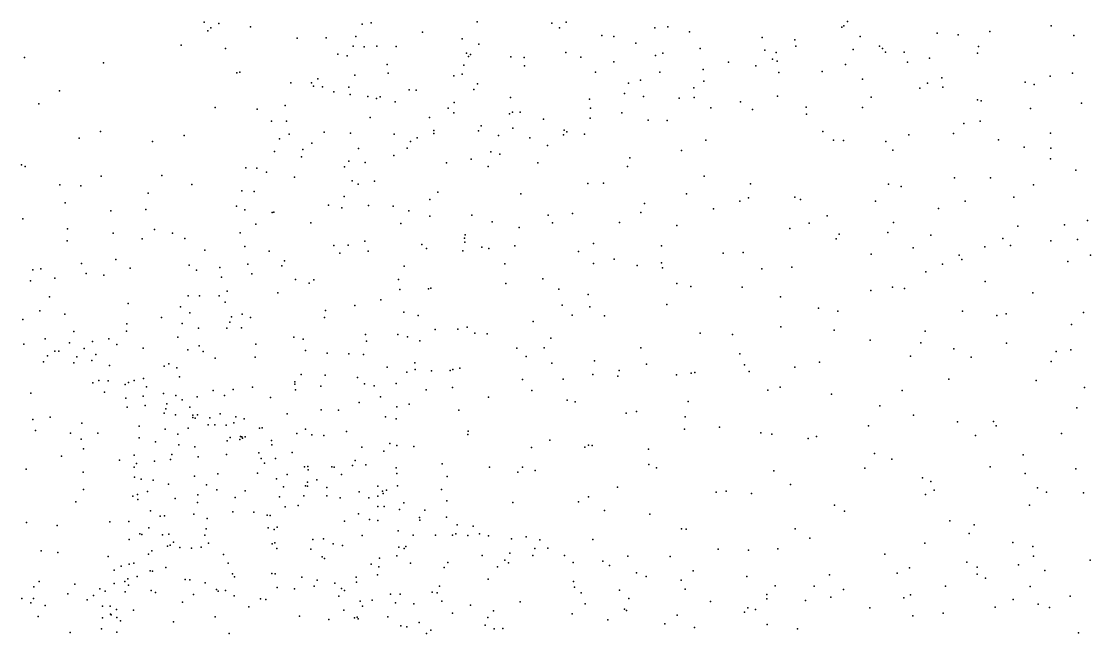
# Model space of a CAD drawing. Header units: metres. Extents: x -24.3 to 24.3, y -27.7 to 27.7.
# Drawn here: x -13.43 to -8.901, y -12.967 to -10.374 of the extents above; entities that cross this region are included whole.
import ezdxf

# ---------------------------------------------------------------- set-up
doc = ezdxf.new("R2010")
doc.units = ezdxf.units.M

msp = doc.modelspace()

# ---------------------------------------------------------------- linework, layer by layer
for p in [(-12.6559, -10.3771, 17.4939), (-12.6407, -10.4134, -4.5796), (-12.6278, -10.4015, 17.2386), (-12.593, -10.3827, 17.8376), (-12.4601, -10.3972, 16.6473), (-11.9871, -10.3858, -12.5747), (-11.9489, -10.3795, -13.9703), (-11.4994, -10.3759, 18.5905), (-11.1824, -10.3814, 13.7749), (-11.1512, -10.4013, -10.2329), (-11.1217, -10.3778, -15.5209), (-10.747, -10.4005, -2.1831), (-10.6916, -10.3973, 14.0892), (-9.9553, -10.3985, 16.33), (-9.9461, -10.3929, 15.9715), (-9.9311, -10.3738, -15.8181), (-9.3272, -10.4165, 17.4284), (-9.0679, -10.3923, -3.6781), (-12.2623, -10.4443, -4.3348), (-12.1389, -10.4434, 13.6189), (-12.014, -10.4379, -13.426), (-11.7306, -10.419, 16.364), (-11.5624, -10.4478, -2.9953), (-10.9708, -10.4337, -2.0683), (-10.9199, -10.4375, 16.4031), (-10.6, -10.4184, 16.4819), (-10.2924, -10.4427, 16.5152), (-10.1534, -10.4514, 18.0727), (-9.8766, -10.4373, 15.3711), (-9.5509, -10.4233, 17.5547), (-9.4622, -10.4305, -3.3076), (-8.9723, -10.4331, 17.4735), (-12.7533, -10.4747, 13.6371), (-12.5647, -10.4884, 16.9914), (-12.025, -10.4782, -11.9685), (-11.9784, -10.4821, -4.0938), (-11.9243, -10.479, -11.5652), (-11.8427, -10.4808, 18.4634), (-11.4918, -10.4698, 16.384), (-11.124, -10.5052, 18.5503), (-10.8277, -10.4662, -15.7555), (-10.5547, -10.4881, -2.3481), (-10.2811, -10.4952, 16.7786), (-10.2322, -10.5055, -15.8335), (-10.1493, -10.4786, 14.6528), (-9.9063, -10.4923, -9.0349), (-9.7946, -10.4788, 17.5952), (-9.7819, -10.4888, 16.1867), (-9.7692, -10.5035, 15.6054), (-9.6906, -10.5045, 17.3186), (-9.3756, -10.4806, -15.8416), (-13.4175, -10.5272, 13.8896), (-13.0826, -10.5488, -4.9124), (-12.0892, -10.5124, -12.9384), (-12.0499, -10.5193, -13.787), (-11.5441, -10.5083, -10.674), (-11.5361, -10.523, -3.2481), (-11.5275, -10.5136, -2.2464), (-11.3571, -10.5244, -10.393), (-11.3008, -10.5267, -2.0836), (-11.0601, -10.5251, -10.0028), (-10.9201, -10.5445, 18.3682), (-10.7445, -10.5184, 16.6676), (-10.7133, -10.5089, 18.3067), (-10.4353, -10.5466, 14.2449), (-10.2486, -10.534, 16.9919), (-10.228, -10.5419, -9.2261), (-9.6768, -10.5471, 16.5681), (-9.5826, -10.529, 17.1221), (-9.3802, -10.5087, 17.2056), (-12.5179, -10.5924, 17.2451), (-12.5045, -10.5894, 17.8335), (-11.8801, -10.556, -14.5867), (-11.8768, -10.5937, 16.5566), (-11.5628, -10.5978, 18.431), (-11.5552, -10.5594, -2.6663), (-11.2982, -10.5626, 13.6981), (-10.9987, -10.5891, 16.6748), (-10.7249, -10.5889, -9.6355), (-10.5421, -10.577, 17.0054), (-10.3184, -10.5622, -2.6039), (-10.2218, -10.5907, 17.5999), (-10.0374, -10.5865, 17.2513), (-9.939, -10.557, 14.8679), (-8.9776, -10.5933, 17.2072), (-12.2886, -10.634, 16.8091), (-12.2013, -10.6342, -12.456), (-12.1743, -10.6175, -12.7358), (-12.0171, -10.6009, -14.2634), (-11.5984, -10.6048, -15.2067), (-11.4984, -10.6387, 16.5658), (-10.8583, -10.6356, 18.1744), (-10.808, -10.6228, 16.9232), (-10.539, -10.6268, 17.9997), (-9.8674, -10.6186, -2.9829), (-9.5921, -10.6355, 15.856), (-9.5308, -10.6123, 16.8841), (-9.1784, -10.6318, -15.8801), (-9.1406, -10.6412, 17.044), (-9.0724, -10.6061, -3.7768), (-13.2682, -10.6686, 13.7491), (-12.1925, -10.6476, -12.0473), (-12.1539, -10.6512, -13.4628), (-12.1069, -10.6728, -11.6507), (-12.0434, -10.6518, 16.6932), (-12.0367, -10.6836, 13.5473), (-11.7867, -10.6633, -10.9504), (-11.7584, -10.6655, -3.8994), (-11.5135, -10.662, -10.4941), (-10.8751, -10.6796, -2.2759), (-10.5809, -10.6555, 17.205), (-9.6241, -10.6569, -8.6423), (-9.5265, -10.6523, -3.3328), (-13.3556, -10.7235, -5.1813), (-12.3128, -10.7306, 17.9688), (-11.9631, -10.692, -4.1766), (-11.9253, -10.701, 18.3078), (-11.9097, -10.6932, -11.1571), (-11.8461, -10.7152, -14.8338), (-11.5961, -10.7179, -3.6264), (-11.3582, -10.6967, 18.2892), (-11.0239, -10.7034, 16.9839), (-10.7949, -10.6919, 17.1373), (-10.6443, -10.6985, 17.6658), (-10.5803, -10.6965, 17.4455), (-10.3832, -10.7152, -15.8782), (-10.2267, -10.6911, 14.3798), (-9.8302, -10.6943, -8.7308), (-9.3795, -10.7055, 16.3053), (-9.3638, -10.7108, 16.59), (-8.9398, -10.7203, 16.9763), (-12.6093, -10.7386, -4.7193), (-12.4317, -10.7458, 17.5792), (-11.6215, -10.7411, -2.148), (-11.5984, -10.7611, 16.7926), (-11.3624, -10.7657, -10.1843), (-11.3497, -10.7579, -15.5441), (-11.3174, -10.7585, 16.9239), (-11.0199, -10.7415, -15.7329), (-10.8868, -10.7618, 17.7301), (-10.5098, -10.7398, -9.2282), (-10.3328, -10.7469, -9.0223), (-10.1056, -10.7372, -8.8711), (-10.1049, -10.7662, -15.9173), (-9.8665, -10.738, -15.9148), (-9.1553, -10.743, -8.1732), (-12.3707, -10.7969, -4.5913), (-12.3067, -10.7962, 17.4003), (-11.9521, -10.7815, 16.854), (-11.7013, -10.7813, -2.3615), (-11.4823, -10.8156, -3.1584), (-11.2183, -10.7884, 13.6921), (-11.0213, -10.7843, 17.956), (-10.7749, -10.7924, -15.8432), (-10.6938, -10.793, 14.0297), (-9.4382, -10.8064, -15.9292), (-9.3693, -10.7959, -3.5598), (-13.1859, -10.8688, -5.1694), (-13.0948, -10.8396, 13.6001), (-12.7411, -10.857, 13.4847), (-12.2954, -10.8521, -13.2594), (-12.1473, -10.8431, -14.1559), (-12.0357, -10.8469, 17.0768), (-11.8506, -10.8511, -10.8573), (-11.7541, -10.8671, 16.9718), (-11.6828, -10.8357, -10.5867), (-11.6822, -10.848, 17.9997), (-11.4937, -10.8379, -2.7082), (-11.4092, -10.8568, 17.1205), (-11.3488, -10.8259, 18.0829), (-11.2768, -10.8674, -9.9812), (-11.1336, -10.8549, 17.4256), (-11.1302, -10.8339, 17.6894), (-11.1202, -10.8419, -2.2305), (-11.0441, -10.8518, -9.7408), (-10.0347, -10.8401, 14.6119), (-9.6703, -10.8538, -8.3507), (-9.4818, -10.8483, -8.1905), (-9.0708, -10.8472, 16.4099), (-12.8747, -10.8831, -4.9641), (-12.3369, -10.8719, -12.7664), (-12.2003, -10.8895, -11.52), (-12.0016, -10.9124, 17.396), (-11.7965, -10.911, -2.1724), (-11.7817, -10.8824, -15.0877), (-11.2018, -10.8999, -15.6728), (-10.5304, -10.8762, -15.904), (-9.9894, -10.8765, -2.9874), (-9.9474, -10.8779, -8.5594), (-9.7685, -10.8828, -3.1943), (-9.2917, -10.8757, 15.9459), (-9.1828, -10.9069, -3.8226), (-9.07, -10.9101, -7.7533), (-12.3575, -10.9246, -12.9972), (-12.2434, -10.9472, -13.8771), (-12.2382, -10.9164, 13.4334), (-11.852, -10.942, 17.5923), (-11.5243, -10.9576, -3.5497), (-11.4409, -10.9264, 17.631), (-11.403, -10.9364, 13.5994), (-10.8532, -10.9515, 13.9037), (-10.6343, -10.9213, -2.585), (-9.739, -10.9188, 14.9244), (-9.0707, -10.9562, 16.1799), (-13.43, -10.9816, -1.7799), (-13.4144, -10.9887, -1.3196), (-12.4787, -10.9946, -1.6918), (-12.4321, -10.9949, -12.4946), (-12.0614, -10.9902, -14.5727), (-12.0432, -10.9661, -1.6532), (-11.9732, -10.971, 13.4582), (-11.6289, -10.9735, -3.8343), (-11.4534, -10.9881, -2.8678), (-11.2428, -10.9723, -2.4736), (-10.8625, -10.9888, -9.3751), (-8.9635, -11.0037, -7.4797), (-13.0917, -11.0288, -1.3646), (-12.835, -11.0267, -1.5417), (-12.391, -11.013, -1.4505), (-12.2729, -11.0332, -1.9543), (-12.0287, -11.0491, -2.0923), (-11.9337, -11.0512, -14.9503), (-10.5384, -11.0289, -8.8167), (-9.4777, -11.0365, -7.8759), (-9.3252, -11.0361, 15.5716), (-13.2677, -11.0656, -0.9843), (-13.1775, -11.0699, 13.5359), (-12.7078, -11.0642, -1.8742), (-12.4959, -11.0911, -4.8108), (-12.4442, -11.0948, -13.1244), (-12.003, -11.0632, -4.3943), (-11.6665, -11.0965, 13.4344), (-11.0306, -11.0608, -2.5122), (-10.9637, -11.0591, -15.83), (-10.341, -11.062, -2.8139), (-9.7568, -11.0629, -8.0826), (-9.7027, -11.0729, -16.0027), (-9.1432, -11.0662, -15.9297), (-12.8926, -11.1008, -5.0831), (-12.0626, -11.115, -10.9663), (-11.6994, -11.128, -4.0298), (-11.3145, -11.1048, -9.8185), (-10.6126, -11.1037, -15.9307), (-10.3863, -11.1356, -8.5228), (-10.3504, -11.1212, -15.9825), (-10.1532, -11.1184, -8.3466), (-10.1301, -11.1286, 14.352), (-9.8119, -11.1351, 14.6835), (-9.4316, -11.135, -3.6484), (-9.2264, -11.1185, -7.4961), (-13.2443, -11.143, -2.0308), (-13.0517, -11.1768, -5.2288), (-12.9029, -11.1705, -1.1016), (-12.5187, -11.1571, -12.8064), (-12.4832, -11.1726, 13.2875), (-12.3677, -11.1836, -13.7627), (-12.3602, -11.1816, -1.2512), (-12.1291, -11.1516, -4.5715), (-12.0719, -11.1636, -1.3808), (-11.9595, -11.1538, -10.7188), (-11.8558, -11.1559, -4.2451), (-11.7887, -11.1763, -2.3065), (-10.8067, -11.1839, -8.9826), (-10.7912, -11.1448, -2.7209), (-10.4977, -11.1675, 14.0859), (-9.5458, -11.167, 14.9151), (-13.4232, -11.2104, -5.5203), (-12.2041, -11.2276, 13.3147), (-11.8224, -11.2302, -10.4417), (-11.6994, -11.1995, -15.3325), (-11.5213, -11.1948, -2.4586), (-11.4356, -11.2227, -3.4052), (-11.1982, -11.1951, -2.6832), (-11.1804, -11.2272, -9.4872), (-11.0956, -11.1873, 13.6693), (-10.8963, -11.2261, 13.7796), (-10.0927, -11.228, -3.0516), (-10.0163, -11.1969, -16.0387), (-9.7356, -11.2254, -7.7471), (-8.9141, -11.2165, -4.2836), (-13.2344, -11.2523, -0.6536), (-13.0419, -11.2702, -2.1196), (-12.866, -11.255, 13.3682), (-12.7903, -11.2709, -2.0684), (-12.5037, -11.2688, -1.1001), (-12.4362, -11.233, -11.8161), (-11.3216, -11.2471, -3.1953), (-10.653, -11.2379, 13.9365), (-10.1744, -11.2506, -8.1194), (-9.9653, -11.2749, 14.3973), (-9.7593, -11.268, -3.3578), (-9.2091, -11.241, -7.2554), (-9.0108, -11.2358, 15.6909), (-13.2365, -11.3036, 13.4631), (-12.9182, -11.2953, -0.851), (-12.7375, -11.2939, -0.9988), (-12.1069, -11.3225, -10.8117), (-12.0453, -11.322, -14.8588), (-11.9752, -11.3043, 13.3243), (-11.7344, -11.3192, -1.5662), (-11.5532, -11.2913, -9.9967), (-11.5512, -11.3084, -15.5021), (-11.55, -11.2782, -2.2165), (-11.0065, -11.3151, -9.093), (-9.9789, -11.2949, -7.8243), (-9.5776, -11.2797, -7.4657), (-9.2728, -11.2929, -3.8906), (-9.0699, -11.3032, -4.1367), (-8.9563, -11.2978, -7.0641), (-12.6536, -11.3434, -12.556), (-12.4841, -11.3276, -13.4681), (-12.3804, -11.3468, -11.4016), (-12.0807, -11.3559, -1.1933), (-11.9606, -11.3469, -4.4663), (-11.7135, -11.3362, -10.1901), (-11.5605, -11.3458, -3.9128), (-11.4802, -11.33, -3.628), (-11.4499, -11.3353, -9.7544), (-11.3394, -11.3246, -15.6595), (-11.0701, -11.348, -15.8368), (-10.7186, -11.3239, -8.6379), (-10.4573, -11.3561, -8.1516), (-10.3725, -11.353, 14.0536), (-9.8297, -11.3592, -7.5281), (-9.6527, -11.3336, 14.626), (-9.457, -11.3643, -7.2255), (-9.3482, -11.328, 14.967), (-9.2405, -11.3236, -15.9508), (-8.9008, -11.3634, -15.9079), (-13.1749, -11.3996, -5.4665), (-13.0304, -11.3828, -0.5634), (-12.7192, -11.4065, -2.2516), (-12.4703, -11.4014, 13.1981), (-12.3266, -11.4092, -0.9798), (-12.3158, -11.3874, -4.8326), (-11.808, -11.411, -4.2971), (-11.3828, -11.4003, 13.4576), (-11.0059, -11.3996, -2.8564), (-10.9196, -11.3812, -8.864), (-10.8212, -11.4079, -15.9482), (-10.7181, -11.3959, 13.793), (-9.5284, -11.4022, -15.9888), (-9.4459, -11.3827, 14.7793), (-8.9972, -11.3915, 15.3989), (-13.3818, -11.4265, -5.6599), (-13.3477, -11.4224, -2.3456), (-13.1555, -11.4411, -0.2708), (-13.081, -11.4491, 13.3587), (-12.9697, -11.4185, -5.3115), (-12.6888, -11.4282, 13.2463), (-12.5889, -11.4168, -12.0804), (-12.5819, -11.4572, -13.2384), (-12.4536, -11.4433, -13.9169), (-10.7141, -11.4171, -8.3072), (-10.2937, -11.4221, -7.8372), (-10.1662, -11.4148, 14.1541), (-9.5985, -11.434, -3.5479), (-13.3909, -11.4732, 13.4309), (-13.2882, -11.4617, -0.064), (-12.2691, -11.4666, -2.2977), (-12.211, -11.4821, 13.2115), (-12.1905, -11.469, -14.5811), (-11.8319, -11.4677, -1.3702), (-11.3772, -11.4836, -9.4194), (-11.2208, -11.4636, -9.2079), (-10.654, -11.4841, -2.9581), (-10.5947, -11.496, -15.9953), (-10.3765, -11.4993, -2.9972), (-9.7397, -11.5001, -15.9974), (-9.3472, -11.4754, -7.0374), (-13.3104, -11.5405, 0.3274), (-12.7241, -11.536, -12.6323), (-12.6753, -11.5368, -12.9057), (-12.592, -11.5366, -0.6749), (-12.5582, -11.5162, -11.7749), (-12.3439, -11.523, -14.2458), (-11.8276, -11.5099, -2.3054), (-11.7051, -11.506, -1.7298), (-11.696, -11.5043, -2.0951), (-11.1534, -11.5074, 13.5213), (-11.0288, -11.5303, -8.6932), (-10.2142, -11.541, -7.4825), (-9.832, -11.5139, -3.3906), (-9.6891, -11.5058, 14.4715), (-9.1451, -11.5241, 14.9808), (-12.9779, -11.5689, -0.1563), (-12.7558, -11.5823, -0.3819), (-12.5666, -11.5635, -13.5724), (-12.0172, -11.5778, -10.4181), (-11.9071, -11.553, 13.2366), (-11.1399, -11.5761, -15.8014), (-11.0217, -11.5829, -8.3236), (-10.6965, -11.5733, -7.9), (-10.054, -11.5882, -3.2509), (-13.4235, -11.6359, 1.958), (-13.3518, -11.5998, 1.1406), (-13.2463, -11.6141, 0.5539), (-12.8358, -11.6279, -2.3292), (-12.7158, -11.6086, -12.2312), (-12.5405, -11.6255, -13.81), (-12.495, -11.6138, 13.1146), (-12.4592, -11.6276, -5.0563), (-12.1457, -11.6275, -14.7336), (-12.1414, -11.598, -0.8922), (-11.8099, -11.6049, -15.2101), (-11.7491, -11.6194, -1.5209), (-11.0972, -11.6188, -3.189), (-10.9604, -11.6211, -15.9331), (-9.9711, -11.6009, -16.0076), (-9.4435, -11.6012, -3.7887), (-9.2987, -11.6195, -6.8389), (-9.2591, -11.6131, -4.0132), (-8.9309, -11.6075, 15.0373), (-12.9839, -11.6553, -5.5139), (-12.7491, -11.6532, -5.3173), (-12.6796, -11.6735, -11.964), (-12.5598, -11.6738, -11.4893), (-12.5468, -11.6478, -2.3134), (-12.4977, -11.6712, -0.4593), (-11.6772, -11.6794, -15.3685), (-11.5815, -11.677, 13.2231), (-11.541, -11.6694, -9.403), (-11.2622, -11.6452, -8.8648), (-10.2124, -11.6672, -7.2228), (-9.9864, -11.6813, -7.0963), (-8.9823, -11.6582, -6.6404), (-13.3298, -11.7189, 4.627), (-13.2079, -11.6872, -5.7253), (-13.1282, -11.7295, 0.8965), (-13.0589, -11.7186, 0.4132), (-12.9843, -11.6859, 0.1168), (-12.7671, -11.7106, -0.0748), (-12.2754, -11.7107, -10.6907), (-12.2359, -11.7202, -0.6564), (-11.9726, -11.6996, -1.0207), (-11.9675, -11.7287, -2.2987), (-11.8358, -11.7003, -9.8812), (-11.7943, -11.7104, -1.2757), (-11.7425, -11.727, -1.7237), (-11.5098, -11.6941, -3.9757), (-11.4574, -11.6967, -15.5615), (-11.1873, -11.7162, 13.4161), (-10.5552, -11.6941, -7.4609), (-10.4175, -11.7001, -15.9899), (-9.8345, -11.7233, -3.4524), (-9.6015, -11.6856, -6.905), (-13.4199, -11.741, -2.4788), (-13.2882, -11.771, 3.8729), (-13.2715, -11.7705, 2.1827), (-13.2255, -11.7358, 1.545), (-13.1634, -11.7599, 13.1821), (-13.0257, -11.743, -2.3912), (-12.9139, -11.758, 13.1387), (-12.7247, -11.7646, -13.1642), (-12.6771, -11.7476, -13.3891), (-12.6605, -11.7725, -11.7053), (-12.4367, -11.7404, -11.0474), (-12.2271, -11.7672, -2.3255), (-11.3311, -11.7576, -8.3599), (-11.2159, -11.7567, -8.1643), (-10.8067, -11.7568, -7.6018), (-9.6203, -11.7357, 14.3811), (-9.4804, -11.7608, -15.9399), (-9.257, -11.7372, 14.5957), (-9.0462, -11.7716, -4.2802), (-8.9849, -11.7645, 14.6661), (-13.3367, -11.8158, 3.1802), (-13.32, -11.7897, -5.9007), (-13.208, -11.8206, 3.3579), (-13.1956, -11.794, 1.8825), (-13.1309, -11.8108, 4.8524), (-13.1153, -11.7853, 4.6163), (-12.609, -11.7996, 13.0536), (-12.4392, -11.7965, -0.2697), (-12.1347, -11.7796, -4.9069), (-12.0434, -11.7819, 13.0655), (-11.9809, -11.7853, -15.002), (-11.7639, -11.8195, -9.4949), (-11.2917, -11.7938, -3.687), (-11.1836, -11.8209, -15.7621), (-11.0019, -11.8121, -3.2498), (-10.3871, -11.7823, -3.1633), (-10.0489, -11.8174, 13.9883), (-9.6635, -11.7912, -3.5886), (-9.4063, -11.7956, -3.8977), (-9.0685, -11.8148, -15.8926), (-13.0572, -11.8308, 4.3061), (-12.8245, -11.8348, -12.6263), (-12.806, -11.8237, -12.8506), (-12.7722, -11.841, -12.1524), (-11.8812, -11.8385, -4.6184), (-11.7969, -11.8599, -1.4372), (-11.7619, -11.8479, -2.0001), (-11.6921, -11.8532, -9.1943), (-11.6131, -11.8525, 13.0873), (-11.6027, -11.8484, -4.2415), (-11.5732, -11.8422, -8.9361), (-10.8979, -11.8526, -15.9052), (-10.7822, -11.826, -3.2014), (-10.5926, -11.8641, 13.6464), (-10.5777, -11.8616, -15.9608), (-10.3673, -11.8286, -7.102), (-10.3467, -11.8567, 13.7544), (-10.1542, -11.8379, -3.2746), (-13.1279, -11.9045, 2.5631), (-13.1014, -11.8954, 2.2703), (-13.062, -11.8961, 3.1948), (-12.9906, -11.9117, 3.478), (-12.9765, -11.9035, 3.7202), (-12.9528, -11.8945, 1.4397), (-12.9134, -11.8858, 1.1418), (-12.7609, -11.8787, -5.5203), (-12.2715, -11.91, -10.4039), (-12.2714, -11.9002, -14.5302), (-12.2445, -11.8695, -5.0881), (-12.1431, -11.8717, -14.7831), (-12.0057, -11.8822, -0.7955), (-11.976, -11.9093, -4.8247), (-11.8424, -11.9079, -1.1076), (-11.3066, -11.891, -7.9598), (-11.135, -11.8888, -7.7292), (-11.0091, -11.8689, 13.4123), (-10.9032, -11.8771, -7.4395), (-10.6547, -11.8705, -7.1902), (-9.5014, -11.8898, 14.2679), (-9.132, -11.8949, -6.4654), (-13.3906, -11.9484, 5.6404), (-13.0773, -11.9447, 5.3905), (-12.8999, -11.9221, 3.994), (-12.8285, -11.9492, -12.4127), (-12.6177, -11.9376, 12.885), (-12.5331, -11.9333, 0.1009), (-12.4514, -11.9232, -10.8537), (-12.2686, -11.9344, 12.9423), (-12.1622, -11.9188, -0.5226), (-11.9358, -11.9168, -9.6142), (-11.7147, -11.9343, -4.4876), (-11.6036, -11.9239, -8.3943), (-11.2681, -11.937, 13.2223), (-10.2681, -11.9358, -6.9298), (-10.2157, -11.9228, -15.9846), (-9.9981, -11.9523, -6.7818), (-9.6993, -11.9369, 14.117), (-8.9261, -11.9248, -4.4179), (-12.9871, -11.9698, 2.7402), (-12.9143, -11.9615, 1.8415), (-12.9061, -12.0014, 2.534), (-12.8139, -11.9936, -2.3868), (-12.7764, -11.9587, 4.3642), (-12.7494, -11.9771, -11.6784), (-12.6853, -11.9647, 0.6049), (-12.5695, -11.9582, -11.1113), (-12.3747, -11.9669, -14.3139), (-11.9988, -11.9878, -2.2071), (-11.9082, -11.9641, -9.3373), (-11.787, -11.9944, -1.7581), (-11.452, -11.9653, -15.5583), (-11.1188, -11.9778, -7.4889), (-11.0841, -11.9854, -3.5806), (-10.6054, -11.9838, -3.2955), (-12.9816, -12.0078, 12.9006), (-12.8246, -12.0332, 3.0596), (-12.8178, -12.0154, 2.0526), (-12.7778, -12.0407, 3.2918), (-12.7165, -12.0079, 4.1478), (-12.704, -12.042, -11.3788), (-12.6834, -12.0401, 1.3851), (-12.5878, -12.0363, -13.9243), (-12.3048, -12.0362, 0.0065), (-12.1604, -12.0189, -9.9438), (-12.087, -12.0198, -9.7377), (-11.839, -12.0062, -8.9803), (-11.5773, -12.021, -8.0133), (-10.8685, -12.0334, 13.3797), (-10.8243, -12.0265, -3.3688), (-9.7937, -12.0025, -6.6259), (-9.6505, -12.0411, -3.6646), (-8.9588, -12.0103, -15.7963), (-13.3808, -12.0594, 6.584), (-13.3083, -12.0501, -2.5283), (-13.174, -12.0758, 6.0747), (-12.9304, -12.0889, 5.7751), (-12.7038, -12.0513, 5.0331), (-12.6932, -12.0537, 1.727), (-12.6395, -12.0828, 3.7178), (-12.6311, -12.0524, 4.6892), (-12.6102, -12.0824, -5.5854), (-12.563, -12.0834, 1.1904), (-12.5304, -12.0743, 0.7531), (-12.5215, -12.0489, 0.4708), (-12.486, -12.0569, -14.1251), (-11.8876, -12.0485, 12.8787), (-11.8429, -12.0573, -8.5385), (-10.6185, -12.0489, -6.965), (-10.4732, -12.0921, 13.5601), (-9.8416, -12.0863, 13.8506), (-9.4649, -12.0704, 14.0149), (-9.3119, -12.069, -15.859), (-9.3013, -12.0869, -6.3657), (-13.3705, -12.1068, 6.8947), (-13.2223, -12.1181, 12.8307), (-13.1065, -12.1186, 6.3182), (-12.9313, -12.1379, -12.8522), (-12.8215, -12.1008, -11.9293), (-12.7674, -12.1225, 5.511), (-12.7242, -12.0968, 2.814), (-12.5451, -12.1359, -10.7193), (-12.5019, -12.1315, 1.5913), (-12.4961, -12.1341, 4.2927), (-12.4818, -12.1336, -10.3983), (-12.4211, -12.0972, -5.4439), (-12.4101, -12.096, 0.2862), (-12.2636, -12.1194, -14.6167), (-12.226, -12.1003, -2.2411), (-12.1991, -12.1254, -9.5474), (-12.1484, -12.1283, 12.7907), (-12.0526, -12.1105, -9.1731), (-11.5392, -12.124, -7.7083), (-11.5375, -12.1091, -4.4243), (-10.6217, -12.1014, -15.9213), (-10.2976, -12.1158, -6.734), (-10.251, -12.1226, 13.6532), (-10.0621, -12.1325, -6.6024), (-9.388, -12.1275, -3.9343), (-9.0238, -12.1193, 14.1344), (-13.1766, -12.1427, 6.6595), (-12.8625, -12.1541, -12.1889), (-12.7626, -12.1673, -5.7891), (-12.6951, -12.1752, -11.1578), (-12.5581, -12.1497, 2.4155), (-12.5051, -12.1444, 1.8641), (-12.4931, -12.1386, 4.0231), (-12.3705, -12.149, -10.1285), (-12.3688, -12.1669, 12.6877), (-11.9876, -12.1769, -8.2727), (-11.8694, -12.1619, -4.9422), (-11.839, -12.1702, -0.7178), (-11.767, -12.174, -7.8987), (-11.2685, -12.1781, -4.1179), (-11.1913, -12.1482, -7.1624), (-11.0432, -12.1765, -3.7467), (-11.028, -12.1685, -15.7829), (-11.0125, -12.17, 13.2075), (-10.0973, -12.1406, -15.9534), (-13.2602, -12.2148, 7.3675), (-13.1672, -12.1842, -6.1367), (-12.9519, -12.2116, 6.5762), (-12.7931, -12.2077, 5.9518), (-12.6806, -12.218, 5.7035), (-12.5615, -12.2088, 5.2127), (-12.4248, -12.2015, 3.6872), (-12.4145, -12.2258, 2.6518), (-12.3532, -12.2247, 2.1106), (-12.2833, -12.2, 1.0409), (-11.8948, -12.1941, -1.8325), (-10.7742, -12.1856, -6.8802), (-9.8167, -12.2036, -6.4656), (-9.7434, -12.2274, -15.9046), (-9.1872, -12.2101, -4.1534), (-13.4094, -12.2697, 7.7517), (-13.0141, -12.2322, -2.455), (-12.9522, -12.2621, 6.9262), (-12.9429, -12.246, -12.6476), (-12.8657, -12.237, 6.2752), (-12.7979, -12.2291, -13.4608), (-12.4, -12.2456, -9.8714), (-12.2312, -12.261, -8.8885), (-12.217, -12.2585, 1.5878), (-12.2157, -12.2727, 1.8579), (-12.1152, -12.2601, 0.6743), (-12.1054, -12.2625, 0.2127), (-12.0274, -12.2545, -0.2744), (-12.0155, -12.2339, -2.0163), (-11.9712, -12.2515, -15.0216), (-11.842, -12.2652, -1.5683), (-11.6479, -12.2481, -4.7248), (-11.4464, -12.2617, -7.1915), (-11.3077, -12.2615, 12.9816), (-10.7721, -12.2503, 13.2744), (-10.7397, -12.2647, -3.5619), (-9.8565, -12.2666, 13.6389), (-9.3268, -12.2608, 13.8628), (-8.963, -12.269, 13.9231), (-13.168, -12.2826, 7.6068), (-12.9512, -12.3039, -6.0704), (-12.9224, -12.3133, 7.1724), (-12.8713, -12.3172, -11.8299), (-12.6963, -12.3007, -10.8887), (-12.5978, -12.2895, 12.498), (-12.4295, -12.2879, 4.9947), (-12.3497, -12.3107, 4.6442), (-12.3043, -12.2927, 2.9937), (-12.1789, -12.316, 2.3763), (-12.074, -12.2935, 0.9547), (-11.839, -12.2892, -0.9138), (-11.6261, -12.3016, -7.3248), (-11.3277, -12.2832, -4.3125), (-11.2535, -12.2767, -15.6402), (-10.2429, -12.2777, -3.533), (-9.6134, -12.3071, -3.7796), (-9.1778, -12.2886, -15.7483), (-13.1664, -12.3569, -6.2961), (-12.8063, -12.3338, -2.3531), (-12.6461, -12.3367, 6.1334), (-12.6017, -12.3585, -10.1964), (-12.482, -12.3623, -14.2414), (-12.32, -12.3453, -8.6269), (-12.2268, -12.3407, 3.2552), (-12.218, -12.3419, 3.8273), (-12.2174, -12.3253, 3.5397), (-12.1359, -12.3476, -14.8261), (-11.9208, -12.3422, -7.6688), (-11.9, -12.3642, 0.5954), (-11.8827, -12.3594, 12.6363), (-11.8371, -12.3408, -0.5379), (-11.6505, -12.3558, 12.7273), (-10.905, -12.3471, 13.1227), (-10.4444, -12.3637, 13.3466), (-10.1717, -12.3357, 13.5025), (-9.5778, -12.3222, 13.6982), (-9.5637, -12.3587, -15.8148), (-9.126, -12.3491, 13.7496), (-13.1998, -12.4092, 7.9631), (-12.9582, -12.3848, -12.4763), (-12.9376, -12.3772, -13.0093), (-12.9374, -12.3992, 12.3955), (-12.8957, -12.3655, 7.3963), (-12.7781, -12.3949, 6.9136), (-12.6825, -12.3796, 6.4166), (-12.5243, -12.3908, -9.3814), (-12.3363, -12.3874, -5.6343), (-12.234, -12.383, 4.3247), (-12.1363, -12.3834, -7.8851), (-12.0794, -12.3913, 2.9485), (-11.9993, -12.3667, 1.7166), (-11.9582, -12.3922, -1.7409), (-11.9205, -12.3848, 1.3438), (-11.8974, -12.3734, 0.181), (-11.6279, -12.404, -7.1163), (-11.0703, -12.4084, 12.9847), (-11.0273, -12.3879, -3.9786), (-10.4871, -12.3677, -3.5918), (-10.3379, -12.3735, -15.9302), (-9.6001, -12.3771, -6.3262), (-9.0879, -12.3673, -6.1769), (-8.9315, -12.371, 1.7475), (-12.8834, -12.4471, -11.5948), (-12.6843, -12.4118, -13.8743), (-12.5341, -12.4508, -5.8643), (-12.4453, -12.4524, -8.3639), (-12.3132, -12.4306, 5.1966), (-12.2577, -12.4237, 4.8832), (-11.9197, -12.4288, 2.421), (-11.8929, -12.4282, 2.1267), (-11.8277, -12.4418, -0.2528), (-11.8099, -12.4136, 0.8903), (-11.721, -12.444, -15.3206), (-11.3484, -12.4121, -6.8908), (-10.9603, -12.445, -6.6638), (-9.9851, -12.4235, -15.8916), (-9.9431, -12.4487, 13.4441), (-9.16, -12.4229, -4.1047), (-13.4088, -12.4957, 8.2286), (-13.0558, -12.4931, -2.3812), (-12.9746, -12.4916, 8.0294), (-12.8427, -12.4689, -13.5405), (-12.8242, -12.4678, 7.7221), (-12.7002, -12.4613, -9.786), (-12.6424, -12.4789, 6.747), (-12.3884, -12.4657, -8.0344), (-12.3756, -12.467, 5.6983), (-12.0609, -12.4911, 12.4168), (-12.0021, -12.4592, -7.4416), (-11.9552, -12.4837, -15.042), (-11.9194, -12.4875, -7.2244), (-11.7431, -12.4758, 2.2874), (-11.7423, -12.4862, 2.6459), (-11.6291, -12.4742, 1.0687), (-10.7673, -12.4607, -6.5451), (-9.4973, -12.4887, -3.9268), (-13.2789, -12.5096, -6.5848), (-12.9287, -12.5436, -6.2822), (-12.89, -12.5189, -11.0401), (-12.8051, -12.545, -9.5095), (-12.6468, -12.523, -8.7814), (-12.3853, -12.5195, 12.2994), (-12.3588, -12.5255, 5.9323), (-12.3471, -12.5163, -7.8147), (-11.8336, -12.5314, -0.6741), (-11.5899, -12.5437, -6.8685), (-11.5839, -12.5057, 0.8454), (-11.5167, -12.512, 1.2623), (-11.4898, -12.5437, 2.1106), (-10.6333, -12.5237, -3.7764), (-10.6145, -12.5252, -15.8272), (-10.1525, -12.5228, -3.6859), (-9.4151, -12.5432, -15.7132), (-9.394, -12.5061, 13.4842), (-12.9736, -12.5683, -12.153), (-12.9197, -12.5473, -13.2708), (-12.8316, -12.5491, -2.2768), (-12.7862, -12.5791, 12.0889), (-12.6528, -12.5497, 7.3042), (-12.6369, -12.5833, -6.0715), (-12.3671, -12.5872, -2.0768), (-12.3568, -12.5822, 6.2283), (-12.1955, -12.5683, -5.6396), (-12.1503, -12.5648, -1.8491), (-12.1097, -12.5871, 5.0463), (-11.9871, -12.5517, 3.7713), (-11.7703, -12.5493, 3.163), (-11.6753, -12.5499, -5.122), (-11.6032, -12.5501, 12.5878), (-11.5383, -12.5508, 2.5263), (-11.4515, -12.5532, -15.4771), (-11.3537, -12.5649, 1.4691), (-11.2919, -12.5566, -4.5585), (-11.2345, -12.569, -6.6452), (-11.0099, -12.5676, -15.7093), (-10.0908, -12.562, 13.3289), (-9.6034, -12.5839, 13.3541), (-9.2306, -12.5807, 1.6814), (-13.3456, -12.6164, -2.4384), (-13.2756, -12.6233, 8.4262), (-12.8912, -12.6298, -9.8776), (-12.8777, -12.6167, -9.1486), (-12.8104, -12.5963, -10.2512), (-12.7991, -12.5925, -8.9437), (-12.7587, -12.602, 7.902), (-12.7088, -12.6044, -8.3244), (-12.669, -12.6001, -8.0111), (-12.5737, -12.6322, -7.7183), (-12.3473, -12.6063, -7.5414), (-12.2046, -12.609, -14.7184), (-12.0694, -12.5939, 4.8303), (-11.8312, -12.6005, -0.4333), (-11.8086, -12.6069, -5.3631), (-11.8017, -12.5985, 0.3373), (-11.4782, -12.6356, -4.9637), (-11.3604, -12.6262, -4.7722), (-11.2636, -12.636, 2.1769), (-11.2553, -12.6057, 1.9172), (-11.1995, -12.6053, 1.2497), (-11.1301, -12.6355, 1.6657), (-10.479, -12.609, 13.1185), (-10.3494, -12.6136, -3.7654), (-10.2257, -12.6075, -15.8734), (-9.7723, -12.6305, -15.7667), (-9.1452, -12.5973, 1.9494), (-13.062, -12.6398, 8.3654), (-13.0077, -12.6808, -9.3577), (-12.9735, -12.6723, -10.8454), (-12.9531, -12.6681, -11.2261), (-12.5541, -12.6682, 7.5869), (-12.1556, -12.6421, -7.1709), (-12.1465, -12.6489, 5.5603), (-11.9489, -12.6722, -5.5772), (-11.9127, -12.6476, 4.0051), (-11.8397, -12.6372, 12.3116), (-11.7822, -12.6692, -6.7882), (-11.6239, -12.6658, 0.5821), (-11.3822, -12.6559, 0.8162), (-11.3673, -12.667, 12.6095), (-11.0931, -12.6664, -4.439), (-10.9667, -12.6596, 1.8511), (-10.9384, -12.6788, 1.0945), (-10.8606, -12.6388, 12.8956), (-10.6818, -12.6397, -6.3887), (-9.4254, -12.664, 1.5667), (-9.2063, -12.6756, -15.6161), (-9.1434, -12.6394, 2.1682), (-8.9031, -12.6556, -4.2309), (-13.0372, -12.6987, -12.6074), (-12.9399, -12.7244, -10.4515), (-12.8849, -12.7003, 11.7848), (-12.8747, -12.7021, -8.0692), (-12.8184, -12.6874, -7.7957), (-12.5351, -12.7131, -7.4226), (-12.5277, -12.7261, 11.9079), (-12.3687, -12.7118, -7.254), (-12.3545, -12.7131, -14.5109), (-11.9211, -12.718, 4.6997), (-11.9153, -12.6835, 4.3451), (-11.6394, -12.6872, 3.4671), (-11.4133, -12.6839, 2.8236), (-10.8244, -12.7093, -15.7305), (-10.7832, -12.7245, 1.5598), (-10.584, -12.7016, 1.7453), (-10.3568, -12.725, 1.6554), (-10.0074, -12.7177, -6.2893), (-9.7196, -12.7105, 13.22), (-9.6683, -12.6876, -3.8636), (-9.3819, -12.6859, -6.138), (-9.3816, -12.7146, 13.2721), (-9.095, -12.6993, 1.4905), (-13.3779, -12.7682, -7.2741), (-13.3541, -12.7461, 11.8195), (-13.2043, -12.7577, -6.9347), (-13.0368, -12.7544, -9.6411), (-12.9915, -12.7466, -11.7709), (-12.9785, -12.7353, -13.0322), (-12.9759, -12.7618, -6.6577), (-12.7365, -12.738, -2.1683), (-12.717, -12.7389, -7.0233), (-12.6518, -12.752, -7.2386), (-12.3466, -12.7715, -7.0122), (-12.2426, -12.7273, 6.4538), (-12.1895, -12.7661, 11.9515), (-12.1774, -12.74, 6.2035), (-12.1022, -12.7534, -1.4725), (-12.0118, -12.7276, 5.3266), (-12.0106, -12.7494, -14.8869), (-11.6584, -12.7656, -15.2465), (-11.4521, -12.7358, 3.1825), (-11.0915, -12.7455, 12.6848), (-11.0868, -12.7702, 2.6291), (-10.6355, -12.7409, 2.1078), (-10.2364, -12.7642, 2.0526), (-10.0714, -12.7665, 1.4518), (-9.5152, -12.766, 1.9607), (-9.3465, -12.7322, 2.1661), (-9.1567, -12.7675, 13.2055), (-13.2339, -12.7984, -7.4741), (-13.1245, -12.8059, -8.5336), (-13.0976, -12.7771, -8.8089), (-13.0747, -12.7865, -7.252), (-12.9901, -12.7898, -7.6391), (-12.8804, -12.7837, -13.5754), (-12.862, -12.7927, -7.4597), (-12.7007, -12.8009, -6.6614), (-12.6031, -12.7807, -6.3833), (-12.5961, -12.7877, 7.947), (-12.5658, -12.7839, -6.8669), (-12.5292, -12.8065, -14.1981), (-12.2738, -12.7771, 6.875), (-12.0846, -12.8082, -1.2586), (-12.0745, -12.7757, -5.8481), (-12.0616, -12.7837, -6.7595), (-11.8661, -12.8002, 4.9722), (-11.826, -12.7997, -5.7156), (-11.6897, -12.7911, -6.5616), (-11.6684, -12.7938, 4.0105), (-11.0585, -12.7945, 0.8683), (-10.8966, -12.7827, 2.4326), (-10.6177, -12.7782, 1.3889), (-10.2726, -12.8008, 1.3292), (-10.0008, -12.8125, -15.7338), (-9.9476, -12.7805, 1.7173), (-9.6927, -12.8154, 1.8199), (-9.6631, -12.8024, -15.6767), (-8.9872, -12.8084, -4.0805), (-13.4284, -12.8187, -8.4292), (-13.3898, -12.8369, 8.9051), (-13.3784, -12.8183, -7.9295), (-13.3298, -12.8475, -8.8256), (-13.1511, -12.8242, -7.9458), (-13.086, -12.8502, -9.9266), (-13.054, -12.8503, -10.1657), (-12.7472, -12.8336, 11.5728), (-12.4663, -12.854, 11.6692), (-12.417, -12.8202, -6.4932), (-12.3945, -12.8221, 7.5722), (-11.9948, -12.8297, 5.795), (-11.985, -12.8511, -0.7682), (-11.9439, -12.8247, 5.5188), (-11.8456, -12.8365, 12.0867), (-11.7674, -12.8411, 4.5151), (-11.6496, -12.8296, -5.5302), (-11.5278, -12.8465, 0.3744), (-11.3178, -12.8322, 3.3727), (-11.0424, -12.8401, 3.0207), (-10.8752, -12.8629, -4.4664), (-10.8573, -12.8188, -6.2905), (-10.5108, -12.8309, -15.7409), (-10.3526, -12.8579, -3.9379), (-10.2722, -12.8197, 13.0223), (-10.1081, -12.8273, 2.2999), (-9.8355, -12.8579, 2.3297), (-9.3055, -12.8544, 1.3279), (-9.2282, -12.822, -4.033), (-9.1234, -12.8415, 2.3911), (-9.0752, -12.8566, -6.112), (-13.3595, -12.8943, 11.2572), (-13.0869, -12.8994, -12.362), (-13.0524, -12.8839, -11.6087), (-13.0501, -12.8878, -2.2223), (-13.027, -12.8645, 8.7609), (-13.0261, -12.8982, -12.8324), (-12.9553, -12.8678, -13.2129), (-12.6086, -12.8963, 8.2134), (-12.2518, -12.8931, -1.5929), (-12.127, -12.9072, 11.7521), (-12.064, -12.8671, -1.0224), (-12.0185, -12.8995, -6.2634), (-12.0075, -12.8974, -6.0324), (-12.0033, -12.9038, 6.2371), (-11.8773, -12.8958, -0.2419), (-11.6032, -12.8809, 4.2249), (-11.4545, -12.898, 3.9553), (-11.4301, -12.8709, -15.3779), (-11.0976, -12.8826, -4.8198), (-10.8671, -12.8686, 2.8204), (-10.6524, -12.8893, 2.5869), (-10.367, -12.8754, 2.4914), (-10.3202, -12.8651, -6.2374), (-9.6543, -12.8911, 13.0659), (-9.5249, -12.8802, 1.3631), (-13.091, -12.9461, -11.0958), (-13.0105, -12.9125, 11.2808), (-12.7855, -12.9171, -13.7208), (-11.8231, -12.9346, -0.0223), (-11.7972, -12.9383, -5.9248), (-11.7446, -12.9194, -6.3254), (-11.6961, -12.9528, 4.9152), (-11.4649, -12.9318, 0.5981), (-11.4271, -12.9464, -6.2147), (-11.39, -12.9459, 12.3448), (-10.946, -12.9085, -15.6407), (-10.7037, -12.9253, 1.0748), (-10.5784, -12.9409, 12.7826), (-10.2708, -12.9277, -15.728), (-10.1425, -12.9465, 2.5735), (-13.2229, -12.9622, 10.868), (-13.0261, -12.9613, 11.0643), (-12.5498, -12.9669, 11.4532), (-11.7146, -12.9668, 5.1653), (-8.9523, -12.963, 13.0185)]:
    msp.add_point(p)

doc.saveas('drawing.dxf')
